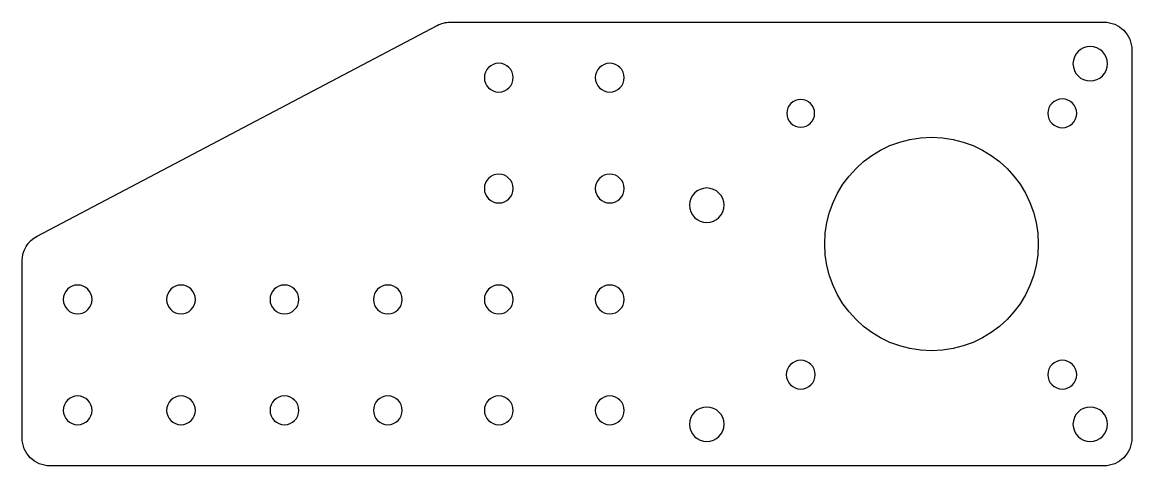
# Model space of a CAD drawing. Header units: millimetres. Extents: x 504 to 704, y 480 to 560.
import ezdxf

# ---------------------------------------------------------------- set-up
doc = ezdxf.new("R2010")
doc.units = ezdxf.units.MM
doc.layers.get('0').update_dxf_attribs({"linetype": 'CONTINUOUS'})

msp = doc.modelspace()

# ---------------------------------------------------------------- linework, layer by layer
msp.add_lwpolyline([(704.1, 485, -0.414214), (699.1, 480), (509.1, 480, -0.414214), (504.1, 485), (504.1, 516.98, -0.278313), (506.77, 521.41), (578.91, 559.42, -0.121853), (581.24, 560), (699.1, 560, -0.414214), (704.1, 555)], format="xyb", close=True)
at = {"extrusion": (-1.97215e-31, 0, -1)}
for centre in [(-696.6, 552.5), (-627.5, 527), (-627.5, 487.5), (-696.6, 487.5)]:
    msp.add_circle(centre, 3.1, dxfattribs=at)
at = {"extrusion": (-9.86076e-32, 0, -1)}
for centre in [(-590, 550), (-610, 550), (-590, 530), (-610, 530), (-570, 510), (-590, 510), (-610, 510), (-570, 490), (-590, 490), (-610, 490)]:
    msp.add_circle(centre, 2.6, dxfattribs=at)
at = {"extrusion": (0, 0, -1)}
for centre, radius in [((-644.43, 543.57), 2.5), ((-691.57, 543.57), 2.6), ((-514.1, 510), 2.6), ((-532.73, 510), 2.6), ((-551.37, 510), 2.6), ((-644.43, 496.43), 2.6), ((-691.57, 496.43), 2.6), ((-514.1, 490), 2.6), ((-532.73, 490), 2.6), ((-551.37, 490), 2.6)]:
    msp.add_circle(centre, radius, dxfattribs=at)
msp.add_circle((668, 520), 19.25)

doc.saveas('drawing.dxf')
